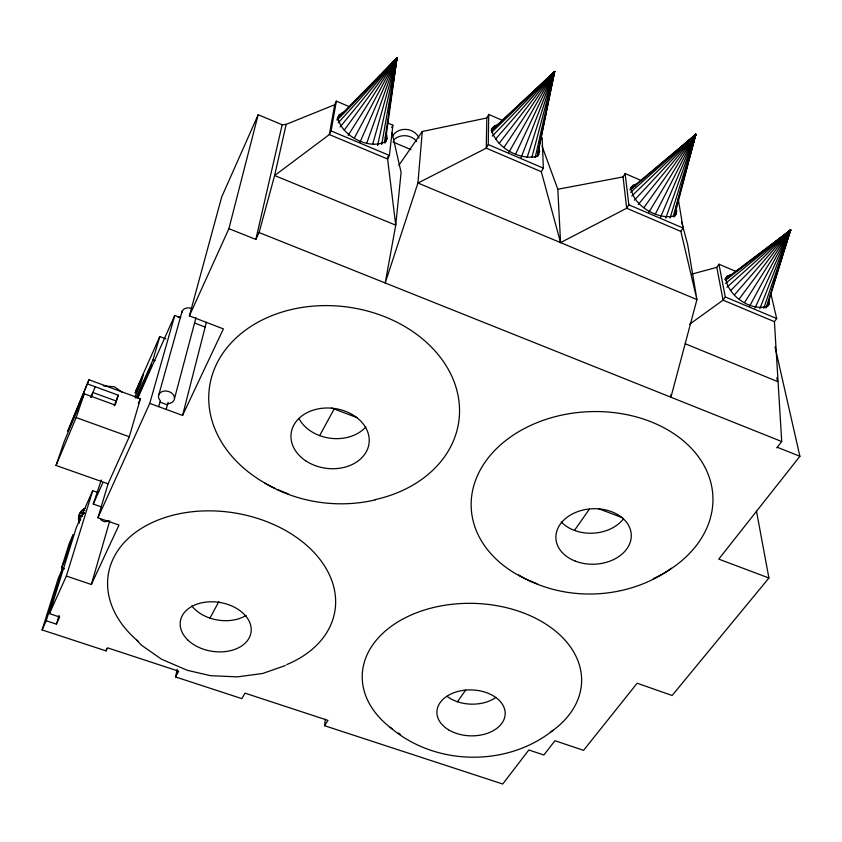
<?xml version="1.0" encoding="UTF-8"?>
<svg xmlns="http://www.w3.org/2000/svg" width="842" height="842" viewBox="0 0 842 842"><rect width="100%" height="100%" fill="white"/><g stroke="black" fill="none" stroke-linecap="round" stroke-linejoin="round"><path stroke-width="1.26" d="M84.41 509.747L83.905 509.126M78.864 515.893L78.906 515.714A10.557 9.809 -70.6 0 1 80.664 512.041L80.874 511.978A10.451 9.704 -70.6 0 1 84.947 508.568A10.388 9.651 -70.6 0 0 80.916 511.999L80.8 512.104A10.451 9.704 -70.6 0 0 79.085 515.767L79.043 515.935A10.399 9.651 -70.5 0 0 79.432 522.682M391.983 132.436L401.097 172.452L395.74 225.161L385.204 282.975L417.937 183.03L486.266 148.16L488.244 144.55L488.739 114.449L502.99 120.616M79.116 515.809L79.116 515.778A10.388 9.651 -70.6 0 1 80.821 512.136L80.874 511.978M488.739 114.449L486.813 117.985L486.266 148.16L541.311 171.715L560.572 242.612L626.68 208.237L628.837 204.806L625.122 173.547L641.888 180.809M633.142 187.871L630.953 188.661L695.808 134.373L674.231 216.889L676.41 213.531L676.61 210.342L675.61 207.469M486.813 117.985L422.274 131.499L417.937 183.03L696.934 299.573L670.927 397.235L670.927 394.645M349.609 106.776L336.379 101.156L334.684 104.734L286.164 124.374L274.629 175.546L395.74 225.161L387.594 159.001L389.404 155.433L392.888 125.184L388.078 123.142M756.495 511.252L768.914 578.001L672.137 695.503L637.152 683.22L583.559 750.348L554.962 740.718L543.858 755L528.829 749.98L502.748 784.018L324.57 725.709L325.317 719.173M387.888 156.475L387.594 159.001L329.348 134.562L274.629 175.546L259.073 232.539L255.852 239.423L228.898 228.677L258.168 114.722L282.165 124.753L286.164 124.374M634.763 186.64L636.341 184.103L633.058 185.272L631.163 187.482C632.121 205.227 658.139 220.488 674.663 215.847L676.41 213.531M79.274 522.735A10.557 9.809 -70.5 0 1 78.906 516.009A10.525 9.767 -70.5 0 0 79.306 522.714A10.493 9.746 -70.6 0 1 78.738 520.124L80.569 519.756L78.611 520.145M384.468 142.319L396.961 57.982L337.6 118.217L346.041 110.565M388.594 113.617L388.983 111.028M389.372 108.439L389.762 105.85M390.351 101.977L390.741 99.388M391.13 96.798L391.519 94.209M391.909 91.62L392.488 87.736M392.877 85.147L396.961 57.982L372.417 83.337M78.769 520.093L80.59 519.882M381.7 144.456L396.961 57.982L337.095 120.217M334.684 104.734L329.348 134.562L331.085 130.92L336.379 101.156M395.287 67.013L396.961 57.982L390.793 64.771M537.164 156.58L554.604 71.549L491.57 130.342M324.57 725.709L327.97 720.384L245.011 693.155L241.833 698.628L175.578 676.947L177.241 669.253M377.553 145.582L396.961 57.982L338.21 122.9M535.196 157.475L554.604 71.549L493.044 129.173L494.991 125.616L498.811 124.627M548.531 98.493L554.604 71.549L491.623 132.404M537.901 156.107L539.606 151.297L538.68 147.571M255.852 239.423L282.165 124.753M81.832 516.535L80.8 516.325L81.863 516.399A8.252 7.631 -70.7 0 1 82.19 515.43A7.957 7.389 -70.6 0 0 81.895 516.409L78.927 515.725M395.414 64.276L396.961 57.982L340.073 126.974M180.63 317.697L174.757 315.455L149.76 403.381L182.567 415.432L206.374 322.265M174.494 398.582L195.965 317.697M531.881 157.37L554.604 71.549L543.427 82.505M42.1 629.932L46.215 620.796L62.434 568.95L58.382 578.022L42.1 629.932L106.06 650.898L106.724 648.393M166.2 409.423L168.116 402.339M552.91 77.832L554.604 71.549L492.328 136.067M675.8 208.658L678.515 198.586M679.189 196.07L695.808 134.373L630.048 190.029M182.567 415.432L223.383 328.896L189.397 315.876L221.688 196.986L258.168 114.722M673.179 216.678L695.808 134.373L670.979 155.781M158.622 406.633L160.433 400.866A8.136 6.22 13.9 0 1 162.327 391.53A8.136 6.22 13.9 0 1 173.978 395.824A8.136 6.22 13.9 0 1 168.011 403.665L167.432 404.865L159.885 402.087M158.875 394.54L182.104 311.277M372.648 144.319L396.961 57.982L392.056 64.024M46.215 620.796L56.403 624.143L59.656 617.018L49.436 613.639L66.36 576.054L91.346 584.474L109.755 520.809M494.991 125.616L492.559 127.668L491.696 130.647C497.043 147.908 519.061 160.201 536.638 156.507L538.912 154.349M135.899 398.255L152.981 359.892L159.791 336.558L165.811 338.842M91.346 584.474L118.996 525.071L97.946 517.767L108.081 483.813L129.279 436.745L140.425 398.676L88.989 379.763L67.718 431.346L88.989 379.763M690.893 150.729L695.808 134.373L630.626 192.271M56.403 624.143L59.066 615.407M101.745 507.021L93.273 504.063L101.282 480.014M66.36 576.054L92.694 490.697L96.904 492.17M670.053 218.004L695.808 134.373L688.188 141.445M49.436 613.639L76.275 527.66L92.694 490.697M114.249 405.812L118.259 395.193L87.568 383.931M118.259 395.193L115.186 405.076L84.232 393.772L64.297 441.324L56.035 465.447L108.081 483.813M61.571 567.866L69.139 543.721L73.138 534.712L65.602 558.814L61.571 567.866L64.56 568.876M766.062 308.035L790.575 230.024L725.088 279.281L727.256 276.144L732.14 274.597M527.145 157.412L554.604 71.549L548.342 78.285M774.156 280.986L790.575 230.024L749.885 261.125M396.15 60.445L396.961 57.982L344.231 130.184M91.21 397.403L92.852 392.467L115.786 400.855M56.035 465.447L76.159 417.558L84.232 393.772M553.773 74.001L554.604 71.549L495.464 139.193M763.736 308.309L790.575 230.024L725.636 280.133M366.744 143.172L396.961 57.982L394.014 62.245M665.738 218.194L695.808 134.373L631.774 196.018M693.166 141.74L695.808 134.373L693.082 137.214M787.038 239.76L790.575 230.024L773.409 243.959M521.093 157.559L554.604 71.549L550.479 76.633M759.821 308.772L790.575 230.024L725.572 283.375M384.983 143.14L387.11 138.351L386.678 134.667M90.82 397.277L95.272 386.752M660.517 217.257L695.808 134.373L634.373 200.185M787.449 237.255L790.575 230.024L726.93 287.269M553.562 73.938L554.604 71.549L499.138 143.382M359.987 142.224L396.961 57.982L385.32 141.898L387.11 138.351M395.929 60.35L396.961 57.982L348.135 135.415M694.229 137.962L695.808 134.373L638.299 204.469M159.791 336.558L136.057 390.078L135.162 393.067L143.593 374.069L140.688 383.889L134.867 396.992M137.025 397.487L151.465 365.07L137.562 397.561M137.646 398.487L174.757 315.455M93.273 504.063L102.945 482.455M138.288 403.455L140.425 398.676M97.946 517.767L149.76 403.381M189.397 315.876L228.898 228.677M755 308.067L790.575 230.024L786.67 233.55M515.557 154.212L554.604 71.549L537.596 154.812L539.606 151.297M337.053 119.364L339.326 114.617L344.473 112.133M339.326 114.617L337.905 117.554C340.915 135.657 369.701 150.729 385.878 141.361M340.589 116.196L342.305 112.617M106.06 650.898L107.555 647.845L178.662 671.19L175.578 676.947M385.341 137.32L386.236 135.551M391.709 127.521L392.888 125.184M655.36 214.047L695.808 134.373L694.166 136.372M789.364 232.318L790.575 230.024L730.624 290.564M354.398 137.993L396.961 57.982L395.698 60.235M209.963 618.112L218.857 601.609M749.591 306.225L790.575 230.024L786.933 233.823M769.167 300.257L769.283 303.625L767.904 306.162C751.096 311.803 728.035 295.9 725.751 278.586L727.256 276.144M319.655 435.619L334.148 408.991M491.096 130.342L492.559 127.668M693.924 137.793L695.808 134.373L643.972 207.564M553.341 73.854L554.604 71.549L553.141 73.696M79.064 515.767L80.853 516.199M508.894 152.339L554.604 71.549L503.916 147.518M541.311 171.715L543.353 168.168L542.174 137.604M648.845 212.3L695.808 134.373M681.662 222.141L687.672 244.59L696.934 299.573L680.862 231.424L626.68 208.237L623.048 176.936L625.122 173.547M630.1 189.176L631.163 187.482M630.953 188.661L633.058 185.272M744.644 302.362L790.575 230.024L767.041 306.73L769.283 303.625M674.989 212.858L676.61 210.342M680.862 231.424L683.083 228.045L678.22 198.912M789.154 232.203L790.575 230.024L734.487 294.837M691.735 274.134L716.805 267.346L718.942 264.209L735.603 271.292M398.834 165.337L422.274 131.499M730.13 274.745L727.972 277.871L725.088 279.281M718.942 264.209L725.288 296.973L723.078 300.141L689.598 324.254M574.433 530.418L589.316 509.231M457.459 701.765L465.7 690.061M776.84 447.828L781.713 441.534L774.419 321.676L776.692 318.56L770.725 293.1M739.287 298.857L790.575 230.024L788.123 233.087M775.029 346.872L799.9 456.29L718.752 559.12L768.914 578.001M384.615 71.57L388.141 67.686M348.767 107.744L357.861 98.356M364.228 91.778L368.775 87.084M534.123 91.641L539.701 86.158M553.005 730.351C506.81 767.294 434.967 765.988 390.162 727.33M736.318 271.492L747.791 262.715M80.685 512.062L81.59 512.399M671.432 568.266C627.479 599.914 565.024 602.725 518.504 574.907M285.333 665.548L262.683 673.484L237.391 676.863L210.511 675.694L187.313 670.306L161.485 659.191L141.372 645.14L136.499 639.909M80.843 512.125L81.506 512.515M542.006 146.024L557.814 189.25L623.048 176.936M375.416 499.864C338.063 508.621 297.994 502.706 264.935 483.203M178.146 317.171L180.63 317.266M103.345 385.868L114.417 386.762L122.637 392.604M83.768 509.189L84.884 510.568M76.159 417.558L129.279 436.745M152.981 359.892L155.012 360.65M331.695 408.065L357.145 417.664M598.746 508.768L622.712 517.798M194.649 323.054L205.143 327.064M259.073 232.539L781.713 441.534M777.271 447.27L799.9 456.29M685.335 343.789L777.65 381.594L776.798 377.795M774.419 321.676L723.078 300.141L716.805 267.346M331.085 130.92L389.404 155.433M725.288 296.973L776.692 318.56M393.056 142.024L410.98 149.602M488.244 144.55L543.353 168.168M628.837 204.806L683.083 228.045M81.569 512.357L82.411 512.883M81.485 512.462L83.274 513.452A7.957 7.389 -70.6 0 1 83.916 512.725A8.031 7.452 -70.5 0 0 83.274 513.473L82.4 512.946L83.2 513.567A7.957 7.389 -70.6 0 0 82.663 514.473M81.485 512.525L83.19 513.599A8.252 7.631 -70.7 0 0 82.642 514.441M82.411 512.915L83.274 513.473A8.283 7.641 -69.9 0 1 83.947 512.683M82.316 513.052L83.169 513.609M557.814 189.25L560.572 242.612M108.386 520.503A4.61 3.189 21.7 0 1 104.092 521.493A4.61 3.189 21.7 0 1 100.198 518.483M181.704 312.792A7.589 6.031 15.1 0 1 191.681 308.446M536.996 583.685A120.964 90.378 -2.8 0 1 496.685 448.46A120.964 90.378 -2.8 0 1 682.967 440.461A120.964 90.378 -2.8 0 1 653.255 578.696M623.227 519.156A36.88 27.533 -2.7 0 1 561.277 521.987M138.351 641.499A114.775 80.758 9.2 0 1 147.792 524.755A114.775 80.758 9.2 0 1 312.014 550.363A114.775 80.758 9.2 0 1 286.638 664.633M246.085 615.449A34.996 24.607 9.1 0 1 191.829 605.935M392.004 728.751A109.723 75.138 1.6 0 1 395.435 623.448A109.723 75.138 1.6 0 1 549.258 626.374A109.723 75.138 1.6 0 1 551.015 731.782M400.497 734.445A109.723 75.138 1.6 0 1 398.308 733.087M495.97 697.408A33.459 22.892 1.7 0 1 447.06 696.355M274.955 488.318A125.826 98.261 7.5 0 1 241.538 333.2A125.826 98.261 7.5 0 1 438.935 355.545A125.826 98.261 7.5 0 1 375.069 499.643M288.038 493.738A125.826 98.261 7.5 0 1 277.302 489.391M365.849 426.957A38.364 29.933 7.4 0 1 330.548 438.272A38.364 29.933 7.4 0 1 298.994 418.6M393.498 140.172A14.567 12.819 7.1 0 1 416.643 141.372M392.246 136.646A14.472 12.767 7.1 0 1 405.865 129.394A14.472 12.767 7.1 0 1 418.99 138.035M83.421 513.546A7.673 7.157 -71.2 0 1 84.042 512.778A7.788 7.241 -70.8 0 0 83.411 513.567A7.841 7.283 -70.7 0 1 84 512.799M80.769 511.873A10.62 9.862 -70.6 0 1 84.874 508.431M575.37 561.14A37.722 27.733 -2.6 0 0 631.289 535.154A37.722 27.733 -2.6 0 0 574.107 513.115A37.722 27.733 -2.6 0 0 575.37 561.14M188.187 640.341A35.753 24.723 9 0 0 248.927 638.352A35.753 24.723 9 0 0 209.984 601.809A35.753 24.723 9 0 0 188.187 640.341M448.544 729.803A34.154 22.966 1.7 0 0 504.537 717.889A34.154 22.966 1.7 0 0 460.048 690.956A34.154 22.966 1.7 0 0 448.544 729.803M305.825 460.879A39.279 30.207 7.3 0 0 368.828 444.744A39.279 30.207 7.3 0 0 315.624 409.454A39.279 30.207 7.3 0 0 305.825 460.879"/></g></svg>
